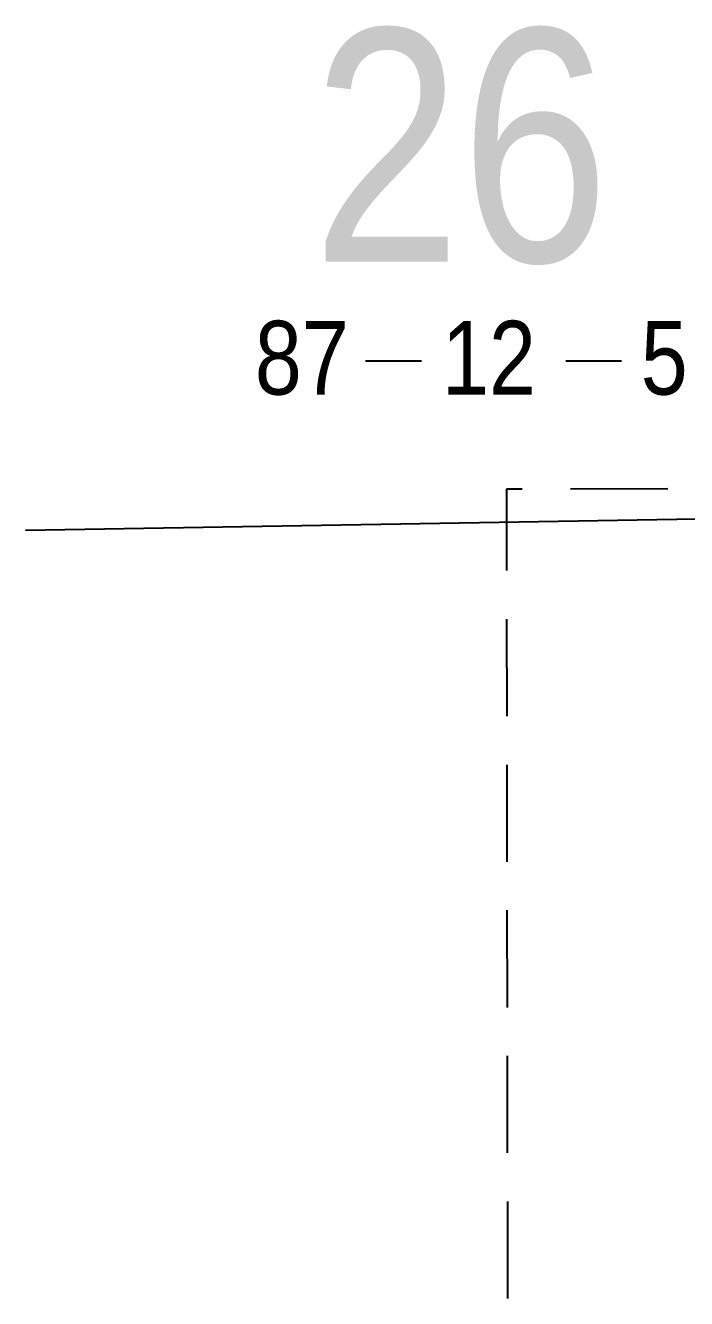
# Model space of a CAD drawing. Extents: x 571054 to 575687, y 6270459 to 6274187.
# Drawn here: x 573848.2 to 573933.3, y 6270490.2 to 6270654.2 of the extents above; entities that cross this region are included whole.
import ezdxf
from ezdxf.enums import TextEntityAlignment as Align

# ---------------------------------------------------------------- set-up
doc = ezdxf.new("R2010")
doc.units = 0
doc.header["$LTSCALE"] = 5
doc.linetypes.add('foc-ACCESSROAD', pattern=[3.75, 2.5, -1.25])
doc.linetypes.add('foc-QUARTERLINE', pattern=[33, 25, -3, 2, -3])
for name, color, linetype in [('10', 1, 'Continuous'), ('9', 3, 'Continuous'), ('F-WS', 190, 'foc-ACCESSROAD'), ('L-QSEC', 8, 'foc-QUARTERLINE'), ('L-SECLBL', 7, 'Continuous')]:
    doc.layers.add(name, color=color, linetype=linetype)
doc.styles.add('80L', font='ARIALN.TTF', dxfattribs={"height": 10})
doc.styles.add('SIMPLEX', font='ARIALN.TTF')

# ---------------------------------------------------------------- blocks, each defined once
blk = doc.blocks.new('L-SECLBL')
at = {"layer": '9', "color": 7}
for p, q in [((-5.08, -27.83), (-12.29, -27.83)), ((20.7, -27.83), (13.5, -27.83))]:
    blk.add_line(p, q, dxfattribs=at)
at = {"layer": '10', "color": 2, "style": 'SIMPLEX'}
blk.add_attdef('SEC', text='', height=30, dxfattribs=at).set_placement((0, 0), align=Align.MIDDLE)
at = {"layer": '10', "color": 5, "style": '80L'}
blk.add_attdef('TWP', text='', height=9.5, dxfattribs=at).set_placement((-14.43, -27.37), align=Align.MIDDLE_RIGHT)
blk.add_attdef('RGE', text='', height=9.5, dxfattribs=at).set_placement((3.62, -27.37), align=Align.MIDDLE_CENTER)
blk.add_attdef('MER', text='', height=9.5, dxfattribs=at).set_placement((23.17, -27.37), align=Align.MIDDLE_LEFT)

msp = doc.modelspace()

# ---------------------------------------------------------------- linework, layer by layer
at = {"layer": 'F-WS', "flags": 128}
msp.add_lwpolyline([(573910.322, 6270490.228), (573910.196, 6270590.192), (573910.191, 6270594.507), (573948.115, 6270594.548), (574030.139, 6270594.636), (574045.134, 6270594.653), (574048.144, 6270594.656), (574048.098, 6270592.522), (574045.96, 6270492.525)], dxfattribs=at)
at = {"layer": 'L-QSEC'}
msp.add_line((573947.77, 6270590.832), (573848.237, 6270589.146), dxfattribs=at)

# ---------------------------------------------------------------- block references
at = {"layer": 'L-SECLBL', "xscale": 0.99957568, "yscale": 0.99957568, "zscale": 0.99957568}
msp.add_blockref('L-SECLBL', (573904.281, 6270638.744), dxfattribs=at).add_auto_attribs({'SEC': '26', 'TWP': '87', 'RGE': '12', 'MER': '5'})

doc.saveas('drawing.dxf')
